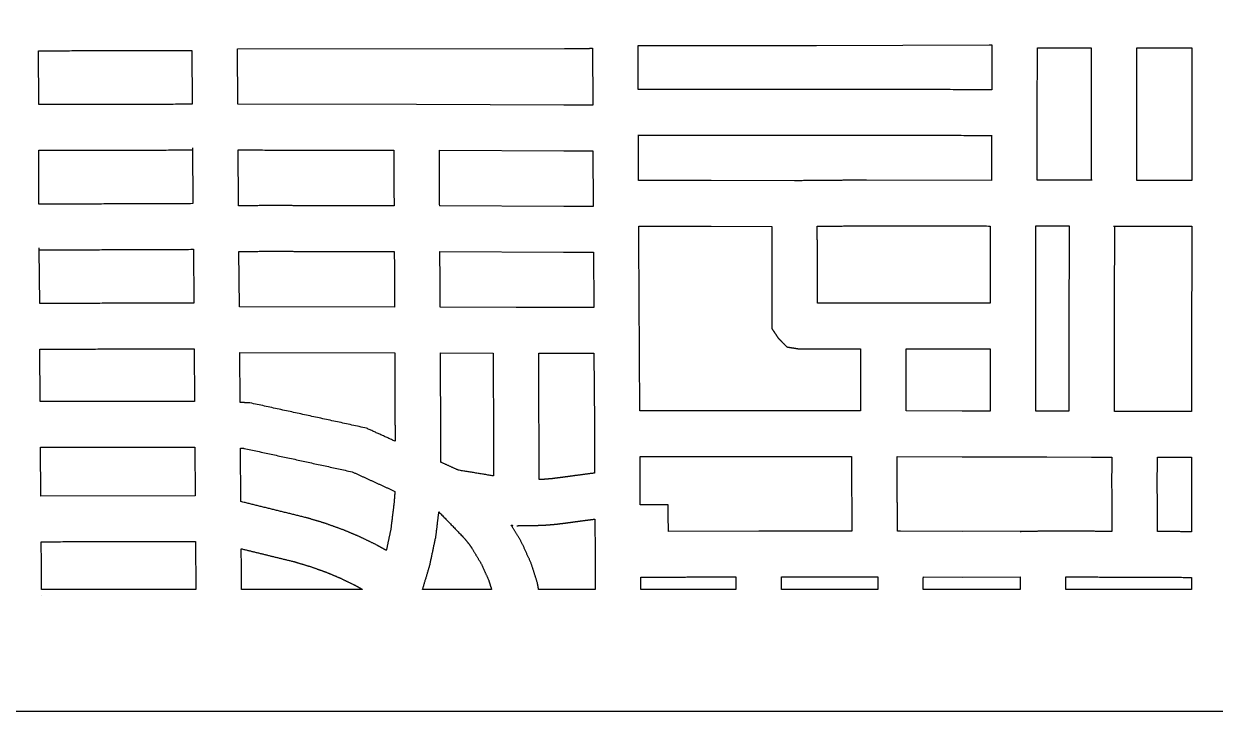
# Model space of a CAD drawing. Header units: millimetres. Extents: x 221 to 753, y -299 to -80.
# Drawn here: x 615 to 693.3, y -298.8 to -253.6 of the extents above; entities that cross this region are included whole.
import ezdxf

# ---------------------------------------------------------------- set-up
doc = ezdxf.new("R2010")
doc.units = ezdxf.units.MM
doc.layers.add('Laser$Cut', color=1, linetype='Continuous', true_color=0xff0000)
doc.layers.add('Laser$Outline', color=3, linetype='Continuous', true_color=0x00ff00)

msp = doc.modelspace()

# ---------------------------------------------------------------- linework, layer by layer
at = {"layer": 'Laser$Cut'}
for p, q in [((629.099, -258.888), (629.069, -255.261)), ((629.085, -255.241), (650.56, -255.212)), ((650.56, -255.212), (652.132, -255.211)), ((652.408, -255.207), (652.42, -258.939)), ((655.417, -257.907), (655.408, -255.029)), ((655.414, -255.029), (667.127, -255.017)), ((667.127, -255.017), (678.479, -254.979)), ((681.646, -259.436), (681.669, -255.185)), ((691.805, -255.177), (691.805, -263.893)), ((615.989, -255.37), (616.541, -255.367)), ((616.001, -258.901), (615.989, -255.37)), ((626.07, -255.346), (626.099, -258.888)), ((655.417, -257.908), (655.417, -257.907)), ((678.654, -257.924), (678.654, -257.928)), ((626.099, -258.888), (626.096, -258.888)), ((640.837, -258.902), (629.099, -258.888)), ((650.526, -258.943), (640.837, -258.902)), ((652.42, -258.939), (650.526, -258.943)), ((681.631, -263.882), (681.646, -259.54)), ((681.646, -259.54), (681.646, -259.436)), ((655.427, -261.047), (655.426, -260.903)), ((655.439, -263.899), (655.427, -261.047)), ((616.01, -262.757), (616.008, -261.901)), ((626.119, -261.738), (626.14, -265.416)), ((629.14, -265.4), (629.12, -261.888)), ((639.34, -261.901), (639.341, -261.901)), ((642.341, -261.909), (650.523, -261.943)), ((650.523, -261.943), (652.431, -261.939)), ((652.431, -261.939), (652.447, -265.609)), ((616.014, -265.45), (616.01, -262.757)), ((660.213, -263.898), (655.438, -263.899)), ((665.678, -263.91), (660.213, -263.898)), ((678.631, -263.884), (670.431, -263.87)), ((685.195, -263.87), (681.631, -263.882)), ((691.805, -263.893), (688.196, -263.896)), ((650.521, -265.605), (642.359, -265.561)), ((652.447, -265.611), (650.521, -265.605)), ((652.447, -265.609), (652.447, -265.611)), ((655.452, -266.899), (660.21, -266.898)), ((655.453, -267.108), (655.452, -266.899)), ((660.21, -266.898), (664.19, -266.907)), ((691.802, -266.893), (691.784, -275.462)), ((655.458, -267.855), (655.453, -267.108)), ((655.527, -279.028), (655.458, -267.855)), ((616.036, -268.449), (616.035, -268.324)), ((616.036, -268.454), (616.037, -268.454)), ((616.066, -271.973), (616.036, -268.453)), ((626.166, -268.416), (626.193, -271.953)), ((629.195, -272.205), (629.167, -268.557)), ((633.748, -268.564), (639.377, -268.556)), ((642.377, -268.561), (650.508, -268.605)), ((650.508, -268.605), (652.463, -268.611)), ((652.463, -268.61), (652.485, -272.244)), ((639.397, -272.214), (629.195, -272.205)), ((647.397, -272.249), (642.397, -272.223)), ((650.555, -272.249), (647.397, -272.249)), ((652.483, -272.244), (650.555, -272.249)), ((674.933, -271.948), (668.669, -271.951)), ((676.543, -271.955), (674.933, -271.948)), ((678.556, -271.964), (676.543, -271.955)), ((616.099, -278.415), (616.085, -274.973)), ((626.217, -274.953), (626.244, -278.422)), ((629.245, -278.481), (629.219, -275.205)), ((629.219, -275.205), (639.41, -275.214)), ((642.427, -280.936), (642.41, -275.223)), ((642.41, -275.223), (645.885, -275.241)), ((648.885, -275.249), (650.56, -275.249)), ((650.56, -275.249), (652.5, -275.244)), ((652.504, -275.244), (652.532, -279.865)), ((673.031, -274.949), (673.901, -274.949)), ((673.901, -274.949), (674.927, -274.948)), ((674.927, -274.948), (678.553, -274.964)), ((691.784, -275.462), (691.786, -279.067)), ((670.031, -279.029), (655.525, -279.028)), ((676.708, -279.04), (673.031, -279.032)), ((678.549, -279.04), (676.708, -279.04)), ((682.279, -279.046), (681.549, -279.044)), ((683.717, -279.054), (682.279, -279.046)), ((691.786, -279.067), (686.717, -279.063)), ((691.786, -279.067), (691.786, -279.067)), ((652.532, -279.865), (652.533, -280.045)), ((652.533, -280.045), (652.54, -283.115)), ((642.431, -282.399), (642.427, -280.936)), ((616.145, -284.627), (616.118, -281.415)), ((626.269, -281.422), (626.294, -284.611)), ((629.297, -284.991), (629.269, -281.484)), ((655.544, -285.023), (655.537, -282.024)), ((655.537, -282.028), (655.54, -282.028)), ((672.433, -282.031), (676.704, -282.04)), ((676.704, -282.04), (680.046, -282.04)), ((680.046, -282.04), (682.267, -282.046)), ((682.267, -282.046), (685.219, -282.062)), ((685.219, -282.062), (686.557, -282.063)), ((652.54, -283.115), (652.54, -283.12)), ((626.294, -284.611), (616.145, -284.627)), ((629.297, -284.996), (629.297, -284.991)), ((655.544, -285.183), (655.544, -285.023)), ((655.544, -285.206), (655.544, -285.183)), ((655.544, -285.207), (655.544, -285.206)), ((652.553, -286.139), (652.576, -288.473)), ((663.336, -286.931), (657.394, -286.95)), ((669.458, -286.937), (663.336, -286.931)), ((672.665, -286.944), (672.458, -286.943)), ((676.72, -286.949), (672.665, -286.944)), ((682.023, -286.939), (676.72, -286.949)), ((626.315, -287.611), (626.333, -290.762)), ((652.576, -288.473), (652.579, -288.918)), ((652.579, -288.918), (652.591, -290.762)), ((655.586, -289.959), (655.586, -289.956)), ((661.836, -289.936), (661.84, -289.936)), ((664.84, -289.932), (670.962, -289.939)), ((664.84, -289.932), (664.84, -289.932)), ((670.962, -289.939), (671.158, -289.939)), ((674.158, -289.946), (676.721, -289.949)), ((676.721, -289.949), (680.528, -289.942))]:
    msp.add_line(p, q, dxfattribs=at)
for points, degree in [([(629.067, -255.241), (629.076, -255.241), (629.085, -255.241)], 2), ([(629.069, -255.261), (629.069, -255.251), (629.069, -255.241)], 2), ([(652.132, -255.211), (652.27, -255.209), (652.408, -255.207)], 2), ([(655.408, -255.029), (655.411, -255.029), (655.414, -255.029)], 2), ([(678.479, -254.979), (678.575, -254.983), (678.67, -254.986)], 2), ([(678.67, -254.986), (678.662, -256.455), (678.654, -257.924)], 2), ([(681.669, -255.187), (683.435, -255.185), (685.201, -255.184)], 2), ([(685.201, -255.184), (685.198, -259.527), (685.195, -263.87)], 2), ([(688.196, -263.896), (688.199, -259.537), (688.201, -255.179)], 2), ([(688.201, -255.181), (690.003, -255.179), (691.805, -255.177)], 2), ([(616.541, -255.367), (621.306, -255.356), (626.07, -255.346)], 2), ([(678.654, -257.928), (667.035, -257.918), (655.417, -257.908)], 2), ([(626.096, -258.888), (621.048, -258.894), (616.001, -258.901)], 2), ([(655.426, -260.908), (667.034, -260.918), (678.641, -260.928)], 2), ([(678.641, -260.926), (678.636, -262.404), (678.631, -263.882)], 2), ([(616.008, -261.901), (621.064, -261.894), (626.12, -261.888)], 2), ([(629.12, -261.888), (634.23, -261.894), (639.34, -261.901)], 2), ([(639.341, -261.9), (639.351, -263.727), (639.361, -265.553)], 2), ([(642.361, -265.561), (642.351, -263.735), (642.341, -261.909)], 2), ([(670.431, -263.87), (668.055, -263.89), (665.678, -263.91)], 2), ([(678.631, -263.882), (678.631, -263.883), (678.631, -263.884)], 2), ([(685.257, -263.87), (685.226, -263.87), (685.195, -263.87)], 2), ([(626.14, -265.416), (621.077, -265.435), (616.014, -265.454)], 2), ([(616.014, -265.454), (616.014, -265.452), (616.014, -265.45)], 2), ([(629.141, -265.557), (629.141, -265.479), (629.14, -265.4)], 2), ([(632.01, -265.537), (630.576, -265.547), (629.141, -265.557)], 2), ([(633.769, -265.564), (632.889, -265.551), (632.01, -265.537)], 2), ([(639.361, -265.556), (636.565, -265.56), (633.769, -265.564)], 2), ([(639.361, -265.553), (639.361, -265.555), (639.361, -265.556)], 2), ([(642.361, -265.561), (642.361, -265.561), (642.361, -265.561)], 2), ([(655.452, -266.899), (655.452, -266.899), (655.452, -266.899)], 2), ([(664.187, -266.907), (664.195, -270.266), (664.204, -273.626)], 2), ([(667.2, -271.952), (667.193, -269.424), (667.187, -266.895)], 2), ([(667.187, -266.897), (667.189, -266.897), (667.191, -266.897)], 2), ([(667.191, -266.897), (668.816, -266.884), (670.441, -266.87)], 2), ([(670.441, -266.87), (674.501, -266.877), (678.561, -266.884)], 2), ([(678.561, -266.884), (678.559, -269.424), (678.556, -271.964)], 2), ([(681.549, -279.041), (681.555, -272.96), (681.561, -266.879)], 2), ([(681.561, -266.882), (682.651, -266.878), (683.742, -266.875)], 2), ([(683.742, -266.87), (683.729, -272.96), (683.717, -279.049)], 2), ([(686.666, -266.898), (689.234, -266.895), (691.802, -266.893)], 2), ([(686.717, -279.063), (686.729, -272.98), (686.742, -266.897)], 2), ([(616.037, -268.454), (621.101, -268.435), (626.166, -268.416)], 2), ([(626.166, -268.416), (626.166, -268.416), (626.166, -268.416)], 2), ([(626.166, -268.416), (626.166, -268.416), (626.166, -268.416)], 2), ([(629.167, -268.557), (630.582, -268.547), (631.998, -268.537)], 2), ([(631.998, -268.537), (632.873, -268.551), (633.748, -268.564)], 2), ([(639.377, -268.556), (639.387, -270.385), (639.397, -272.214)], 2), ([(642.397, -272.223), (642.387, -270.392), (642.377, -268.561)], 2), ([(626.193, -271.953), (621.129, -271.963), (616.066, -271.973)], 2), ([(652.485, -272.244), (652.484, -272.244), (652.483, -272.244)], 2), ([(667.671, -271.952), (667.435, -271.952), (667.2, -271.952)], 2), ([(668.181, -271.952), (667.926, -271.952), (667.671, -271.952)], 2), ([(668.425, -271.952), (668.303, -271.952), (668.181, -271.952)], 2), ([(668.669, -271.951), (668.547, -271.952), (668.425, -271.952)], 2), ([(664.204, -273.626), (664.412, -273.938), (664.62, -274.251)], 2), ([(664.62, -274.251), (664.905, -274.541), (665.19, -274.83)], 2), ([(665.19, -274.83), (665.457, -274.873), (665.724, -274.915)], 2), ([(616.085, -274.973), (621.151, -274.963), (626.217, -274.953)], 2), ([(639.41, -275.214), (639.411, -275.586), (639.412, -275.958)], 2), ([(645.885, -275.241), (645.89, -279.273), (645.895, -283.305)], 2), ([(648.896, -283.549), (648.89, -279.397), (648.885, -275.245)], 2), ([(652.5, -275.244), (652.502, -275.244), (652.504, -275.244)], 2), ([(665.724, -274.915), (665.841, -274.935), (665.957, -274.954)], 2), ([(665.957, -274.954), (667.994, -274.953), (670.031, -274.951)], 2), ([(670.031, -274.951), (670.031, -276.989), (670.031, -279.028)], 2), ([(673.031, -279.032), (673.031, -276.991), (673.031, -274.949)], 2), ([(678.553, -274.964), (678.551, -277.002), (678.549, -279.04)], 2), ([(639.412, -275.958), (639.42, -278.492), (639.427, -281.026)], 2), ([(626.24, -278.422), (621.17, -278.419), (616.099, -278.415)], 2), ([(626.244, -278.422), (626.242, -278.422), (626.24, -278.422)], 2), ([(629.886, -278.506), (629.566, -278.493), (629.245, -278.481)], 2), ([(637.552, -280.169), (633.719, -279.338), (629.886, -278.506)], 2), ([(670.031, -279.028), (670.031, -279.028), (670.031, -279.029)], 2), ([(678.549, -279.04), (678.549, -279.04), (678.549, -279.04)], 2), ([(681.549, -279.044), (681.549, -279.042), (681.549, -279.041)], 2), ([(683.717, -279.049), (683.717, -279.051), (683.717, -279.054)], 2), ([(639.427, -281.026), (638.489, -280.598), (637.552, -280.169)], 2), ([(639.427, -281.026), (639.427, -281.026), (639.427, -281.026)], 2), ([(616.114, -281.415), (621.191, -281.419), (626.269, -281.422)], 2), ([(629.269, -281.484), (629.388, -281.489), (629.507, -281.493)], 2), ([(629.507, -281.493), (633.053, -282.263), (636.599, -283.033)], 2), ([(643.581, -282.924), (643.004, -282.661), (642.427, -282.397)], 2), ([(655.54, -282.028), (662.486, -282.029), (669.433, -282.029)], 2), ([(669.433, -282.029), (669.445, -284.483), (669.458, -286.937)], 2), ([(672.458, -286.943), (672.446, -284.487), (672.433, -282.031)], 2), ([(686.557, -282.063), (686.546, -282.739), (686.535, -283.414)], 2), ([(686.557, -282.063), (686.557, -282.063), (686.557, -282.063)], 2), ([(689.536, -283.429), (689.547, -282.747), (689.558, -282.065)], 2), ([(689.558, -282.065), (690.672, -282.066), (691.787, -282.067)], 2), ([(691.787, -282.063), (691.789, -284.517), (691.79, -286.971)], 2), ([(636.599, -283.033), (638.008, -283.676), (639.417, -284.32)], 2), ([(645.894, -283.305), (644.737, -283.115), (643.581, -282.924)], 2), ([(645.895, -283.305), (645.895, -283.306), (645.895, -283.306)], 2), ([(649.706, -283.492), (649.382, -283.518), (649.057, -283.544)], 2), ([(650.506, -283.391), (650.106, -283.441), (649.706, -283.492)], 2), ([(651.243, -283.288), (650.874, -283.34), (650.506, -283.391)], 2), ([(652.54, -283.12), (651.892, -283.204), (651.243, -283.288)], 2), ([(686.535, -283.414), (686.546, -285.181), (686.556, -286.948)], 2), ([(689.556, -286.959), (689.546, -285.194), (689.536, -283.429)], 2), ([(649.057, -283.544), (648.977, -283.546), (648.896, -283.549)], 2), ([(629.297, -284.996), (629.297, -284.996), (629.296, -284.996)], 2), ([(633.572, -286.043), (631.434, -285.519), (629.297, -284.996)], 2), ([(639.361, -285.066), (639.255, -285.931), (639.149, -286.797)], 2), ([(639.418, -284.319), (639.39, -284.693), (639.361, -285.066)], 2), ([(639.417, -284.32), (639.417, -284.32), (639.418, -284.32)], 2), ([(642.111, -287.291), (642.21, -286.481), (642.31, -285.671)], 2), ([(642.309, -285.671), (643.122, -286.511), (643.934, -287.35)], 2), ([(657.388, -285.198), (656.773, -285.201), (656.159, -285.204), (655.544, -285.207)], 3), ([(657.396, -286.947), (657.392, -286.072), (657.388, -285.198)], 2), ([(634.814, -286.414), (634.193, -286.228), (633.572, -286.043)], 2), ([(636.044, -286.856), (635.429, -286.635), (634.814, -286.414)], 2), ([(647.065, -286.539), (647.114, -286.547), (647.163, -286.555)], 2), ([(647.75, -287.672), (647.408, -287.105), (647.065, -286.539)], 2), ([(647.065, -286.539), (647.065, -286.539), (647.065, -286.539)], 2), ([(647.425, -286.575), (647.937, -286.569), (648.448, -286.563)], 2), ([(648.448, -286.563), (648.835, -286.552), (649.222, -286.541)], 2), ([(649.222, -286.541), (649.618, -286.509), (650.014, -286.476)], 2), ([(650.014, -286.476), (650.457, -286.421), (650.9, -286.365)], 2), ([(650.9, -286.365), (651.272, -286.313), (651.644, -286.261)], 2), ([(651.644, -286.261), (652.098, -286.202), (652.553, -286.143)], 2), ([(652.553, -286.143), (652.554, -286.143), (652.554, -286.143)], 2), ([(637.095, -287.3), (636.569, -287.078), (636.044, -286.856)], 2), ([(638.225, -287.845), (637.66, -287.573), (637.095, -287.3)], 2), ([(639.149, -286.797), (639, -287.499), (638.852, -288.201)], 2), ([(641.715, -289.162), (641.913, -288.227), (642.111, -287.291)], 2), ([(643.934, -287.35), (644.104, -287.554), (644.273, -287.758)], 2), ([(657.396, -286.95), (657.396, -286.948), (657.396, -286.947)], 2), ([(669.458, -286.937), (669.458, -286.937), (669.458, -286.937)], 2), ([(682.01, -286.939), (681.267, -286.954), (680.525, -286.969)], 2), ([(682.282, -286.933), (682.146, -286.936), (682.01, -286.939)], 2), ([(686.556, -286.95), (684.419, -286.942), (682.282, -286.933)], 2), ([(686.556, -286.948), (686.556, -286.949), (686.556, -286.95)], 2), ([(689.556, -286.962), (689.556, -286.96), (689.556, -286.959)], 2), ([(691.79, -286.971), (690.673, -286.966), (689.556, -286.962)], 2), ([(616.166, -287.627), (621.238, -287.619), (626.31, -287.611)], 2), ([(616.189, -290.762), (616.178, -289.194), (616.168, -287.626)], 2), ([(626.31, -287.611), (626.312, -287.611), (626.315, -287.611)], 2), ([(629.333, -290.762), (629.325, -289.426), (629.318, -288.09)], 2), ([(629.318, -288.09), (631.051, -288.514), (632.785, -288.939)], 2), ([(638.852, -288.202), (638.538, -288.023), (638.225, -287.845)], 2), ([(638.852, -288.201), (638.852, -288.201), (638.852, -288.202)], 2), ([(644.273, -287.758), (644.376, -287.908), (644.478, -288.058)], 2), ([(644.478, -288.058), (644.785, -288.566), (645.093, -289.074)], 2), ([(648.374, -289.041), (648.062, -288.357), (647.75, -287.672)], 2), ([(632.785, -288.939), (633.331, -289.102), (633.877, -289.265)], 2), ([(633.877, -289.265), (634.414, -289.458), (634.952, -289.651)], 2), ([(634.952, -289.651), (635.405, -289.843), (635.858, -290.034)], 2), ([(641.239, -290.762), (641.477, -289.962), (641.715, -289.162)], 2), ([(645.093, -289.074), (645.332, -289.599), (645.57, -290.124)], 2), ([(648.784, -290.323), (648.579, -289.682), (648.374, -289.041)], 2), ([(635.858, -290.034), (636.344, -290.269), (636.83, -290.503)], 2), ([(636.83, -290.503), (637.057, -290.632), (637.285, -290.762)], 2), ([(645.57, -290.124), (645.672, -290.443), (645.774, -290.762)], 2), ([(648.868, -290.762), (648.826, -290.542), (648.784, -290.323)], 2), ([(655.583, -289.956), (658.71, -289.946), (661.836, -289.936)], 2), ([(655.591, -290.762), (655.589, -290.36), (655.586, -289.959)], 2), ([(661.84, -289.936), (661.84, -290.349), (661.841, -290.762)], 2), ([(664.841, -290.762), (664.84, -290.346), (664.84, -289.931)], 2), ([(671.158, -289.939), (671.157, -290.35), (671.157, -290.762)], 2), ([(674.157, -290.762), (674.157, -290.354), (674.158, -289.946)], 2), ([(680.528, -289.941), (680.528, -290.134), (680.528, -290.328)], 2), ([(680.528, -290.328), (680.529, -290.545), (680.529, -290.762)], 2), ([(683.528, -289.938), (684.199, -289.94), (684.871, -289.943)], 2), ([(683.529, -290.762), (683.528, -290.35), (683.528, -289.938)], 2), ([(684.871, -289.943), (688.329, -289.957), (691.788, -289.971)], 2), ([(691.788, -289.971), (691.787, -290.366), (691.786, -290.762)], 2), ([(626.333, -290.762), (621.261, -290.762), (616.189, -290.762)], 2), ([(616.191, -291.14), (616.191, -291.139), (616.191, -291.139)], 2), ([(616.191, -291.14), (616.191, -291.14), (616.191, -291.14)], 2), ([(637.285, -290.762), (633.309, -290.762), (629.333, -290.762)], 2), ([(645.774, -290.762), (643.507, -290.762), (641.239, -290.762)], 2), ([(652.591, -290.762), (650.729, -290.762), (648.868, -290.762)], 2), ([(661.841, -290.762), (658.716, -290.762), (655.591, -290.762)], 2), ([(671.157, -290.762), (667.999, -290.762), (664.841, -290.762)], 2), ([(680.529, -290.762), (677.343, -290.762), (674.157, -290.762)], 2), ([(691.786, -290.762), (687.658, -290.762), (683.529, -290.762)], 2)]:
    msp.add_open_spline(points, degree=degree, dxfattribs=at)
at = {"layer": 'Laser$Outline'}
msp.add_lwpolyline([(752.791, -81.562), (220.791, -81.562), (220.791, -298.762), (752.791, -298.762)], close=True, dxfattribs=at)

doc.saveas('drawing.dxf')
